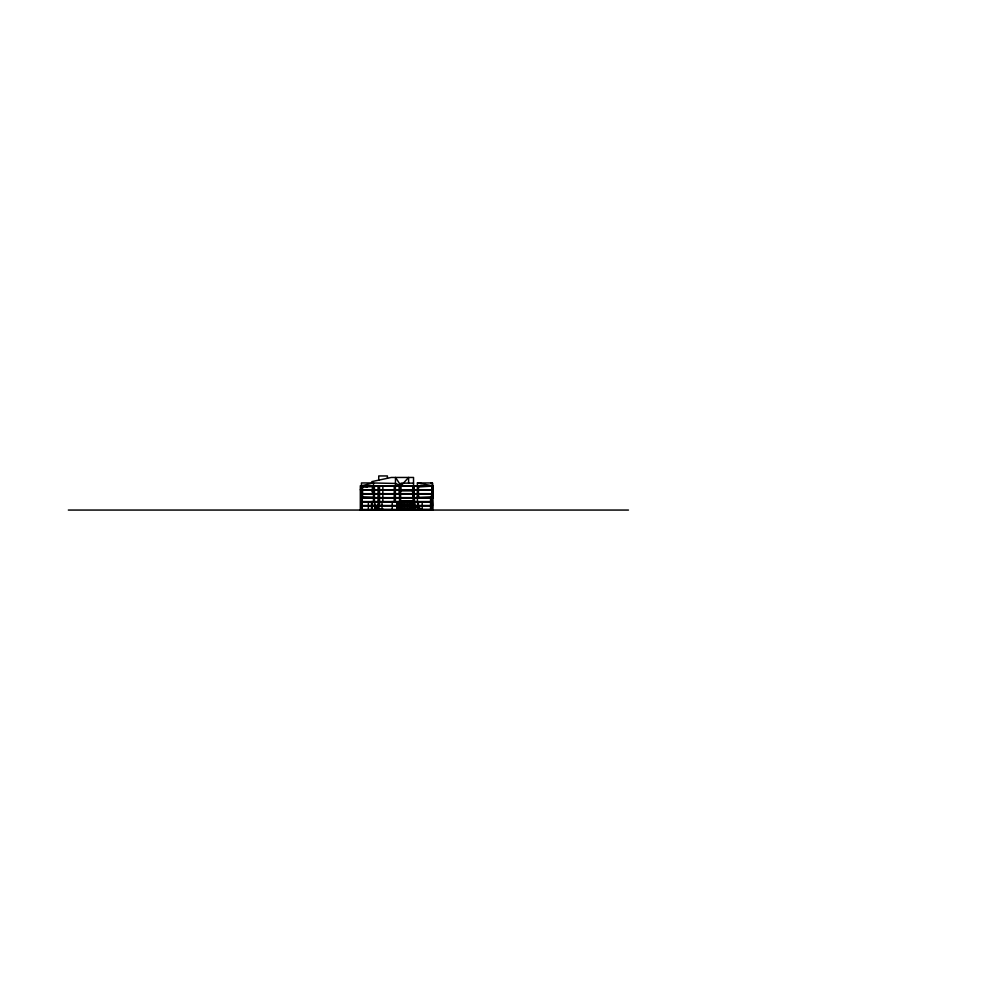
<?xml version="1.0" encoding="UTF-8"?>
<svg xmlns="http://www.w3.org/2000/svg" width="986" height="986" viewBox="0 0 986 986"><rect width="100%" height="100%" fill="white"/><g stroke="black" fill="none" stroke-linecap="round" stroke-linejoin="round"><path stroke-width="1.48" d="M432.472 486.899L432.213 497.782L417.411 497.782L432.472 498.078M373.46 490.19L373.312 493.678L373.312 490.19M373.152 485.802L373.164 493.678L372.338 491.94L373.152 485.802L373.46 493.678M414.33 501.714L413.442 500.888L412.53 490.88L413.27 490.042L414.33 501.714L399.798 501.714L399.798 490.042L400.624 490.88L400.624 500.888L399.798 501.714M371.796 482.955L395.509 483.448L401.019 485.802L408.598 477.458L408.598 483.017M361.751 497.782L362.565 496.944L362.565 486.936L361.751 486.098L373.152 486.098L361.751 485.802L361.751 497.782L373.46 497.782M413.59 486.098L412.764 486.936L412.764 491.484M361.455 485.802L373.46 482.955L373.46 502.022M371.796 481.624L391.343 477.458L413.541 477.458L413.528 505.51M373.09 510.058L379.561 508.727M383.098 509.146L373.632 510.058M379.191 509.947L378.612 509.602L392.231 509.602M418.458 497.511L431.424 496.944L432.213 497.782L432.78 486.899M362.565 486.936L372.338 486.628L372.338 491.94M431.424 486.246L417.707 486.098L418.458 486.936L432.472 486.098L417.411 485.802L432.928 485.802M373.46 482.955L361.455 482.955L361.455 510.058M417.411 502.022L417.411 482.955L432.472 482.955L432.472 510.058M413.541 483.14L401.019 483.14L401.019 489.734M430.722 483.251L432.472 483.251M432.472 483.707L432.78 498.078M416.992 485.802L360.309 485.802L360.309 510.058M361.455 486.246L416.992 486.246M417.411 486.246L432.632 486.246M432.928 487.257L432.632 485.802L432.632 510.058M360.309 489.734L361.455 489.734M362.959 489.734L432.78 489.734M362.959 490.19L432.78 490.19M400.624 490.88L412.53 490.88M362.959 493.678L432.78 493.678M362.959 494.134L432.632 494.134M417.411 496.981L418.458 496.944L417.707 486.098L417.546 496.981M361.455 497.622L432.78 497.622M361.295 498.078L432.928 498.078M379.055 499.828L379.203 485.802M400.624 500.888L413.442 500.888M361.455 501.566L430.882 501.566M432.472 501.566L432.324 498.078M361.455 502.022L430.882 502.022M432.472 502.022L432.632 505.51M361.455 505.51L430.882 505.51M361.455 505.966L430.882 505.966M432.472 505.966L432.324 509.454M361.455 509.454L432.632 509.454M419.506 509.602L430.722 509.602M391.873 509.762L377.909 510.058M419.506 509.91L430.722 509.91M68.342 510.058L628.476 510.058M362.565 496.944L372.338 497.24M361.751 486.098L367.458 486.788M417.411 482.955L432.472 485.802M418.471 482.955L421.269 483.522M421.318 509.454L417.633 505.966L417.633 502.022M416.622 505.966L420.319 509.454M419.309 509.454L415.624 505.966L415.624 509.454M401.019 485.802L395.509 477.458L395.398 489.734M413.541 489.734L414.662 502.022M431.486 497.597L431.486 509.454M430.722 497.622L430.722 510.058M430.574 498.078L430.574 501.566M430.574 502.022L430.574 505.51M430.574 505.966L430.574 509.454M422.205 502.022L422.205 505.51M422.205 505.966L422.205 510.058M418.458 486.936L418.458 498.078M418.471 501.566L418.409 505.51M414.933 502.022L414.933 510.058M413.886 485.802L413.886 494.516M413.738 486.246L413.738 489.734M413.738 490.19L413.738 493.678M413.528 505.966L413.541 509.454M412.025 502.022L412.062 505.51M412.049 505.966L412.062 509.454M410.607 510.058L410.558 505.966L410.533 509.454M409.03 502.022L409.017 505.51M409.017 505.966L409.042 509.454M407.501 502.022L407.489 505.51M407.501 505.966L407.489 509.454M405.973 502.022L405.973 505.51M405.973 505.966L405.961 509.454M404.433 502.022L404.457 505.51M404.433 505.966L404.457 509.454M402.954 502.022L402.929 505.51M402.954 505.966L402.917 509.454M401.462 502.022L401.425 505.51M401.462 505.966L401.425 509.454M399.959 502.022L399.959 505.51M399.959 505.966L399.959 509.454M399.503 485.802L399.503 502.022M399.305 485.802L399.305 494.516M398.517 502.022L398.529 505.51M398.529 505.966L398.59 509.454M397.21 501.566L397.21 505.51L397.136 502.022M395.398 490.19L395.398 493.678M395.398 494.134L395.398 497.622M395.398 498.078L395.398 501.566M394.215 485.802L394.215 502.022M392.231 501.566L392.231 510.058M387.399 478.296L387.399 475.942L378.747 475.942L378.747 480.145M382.864 485.802L382.839 502.022M382.013 502.022L382.038 510.058M379.548 485.802L379.548 505.966M379.055 485.802L379.068 499.828M379.006 501.566L378.957 510.058M378.032 486.246L378.032 489.734M378.032 490.19L378.032 493.678M378.032 494.134L378.032 497.622M378.032 498.078L378.032 501.566M378.032 502.022L378.032 505.51M378.032 505.966L378.032 509.454M377.355 505.51L377.453 510.058M376.418 505.51L376.418 510.058M375.912 505.51L375.912 510.058M375.53 505.51L375.53 510.058M374.692 502.022L374.692 510.058M374.446 486.246L374.446 489.734M374.446 490.19L374.446 493.678M374.446 494.134L374.446 497.622M374.446 498.078L374.446 501.566M374.557 502.022L374.446 505.51M373.312 486.246L373.312 489.734M372.277 501.566L372.203 510.058M372.092 502.022L372.092 510.058M371.5 501.566L371.5 510.058M368.357 502.022L368.357 510.058M362.108 498.078L362.108 501.566M362.108 502.022L362.108 505.51M362.108 505.966L362.108 509.454M361.603 498.078L361.603 501.566M361.603 502.022L361.603 505.51M361.603 505.966L361.603 509.454M432.201 486.899L431.424 496.944L432.201 497.782L432.201 486.899M410.558 505.51L410.558 502.022L410.533 505.51M397.21 509.454L397.21 505.966L397.136 509.454"/></g></svg>
